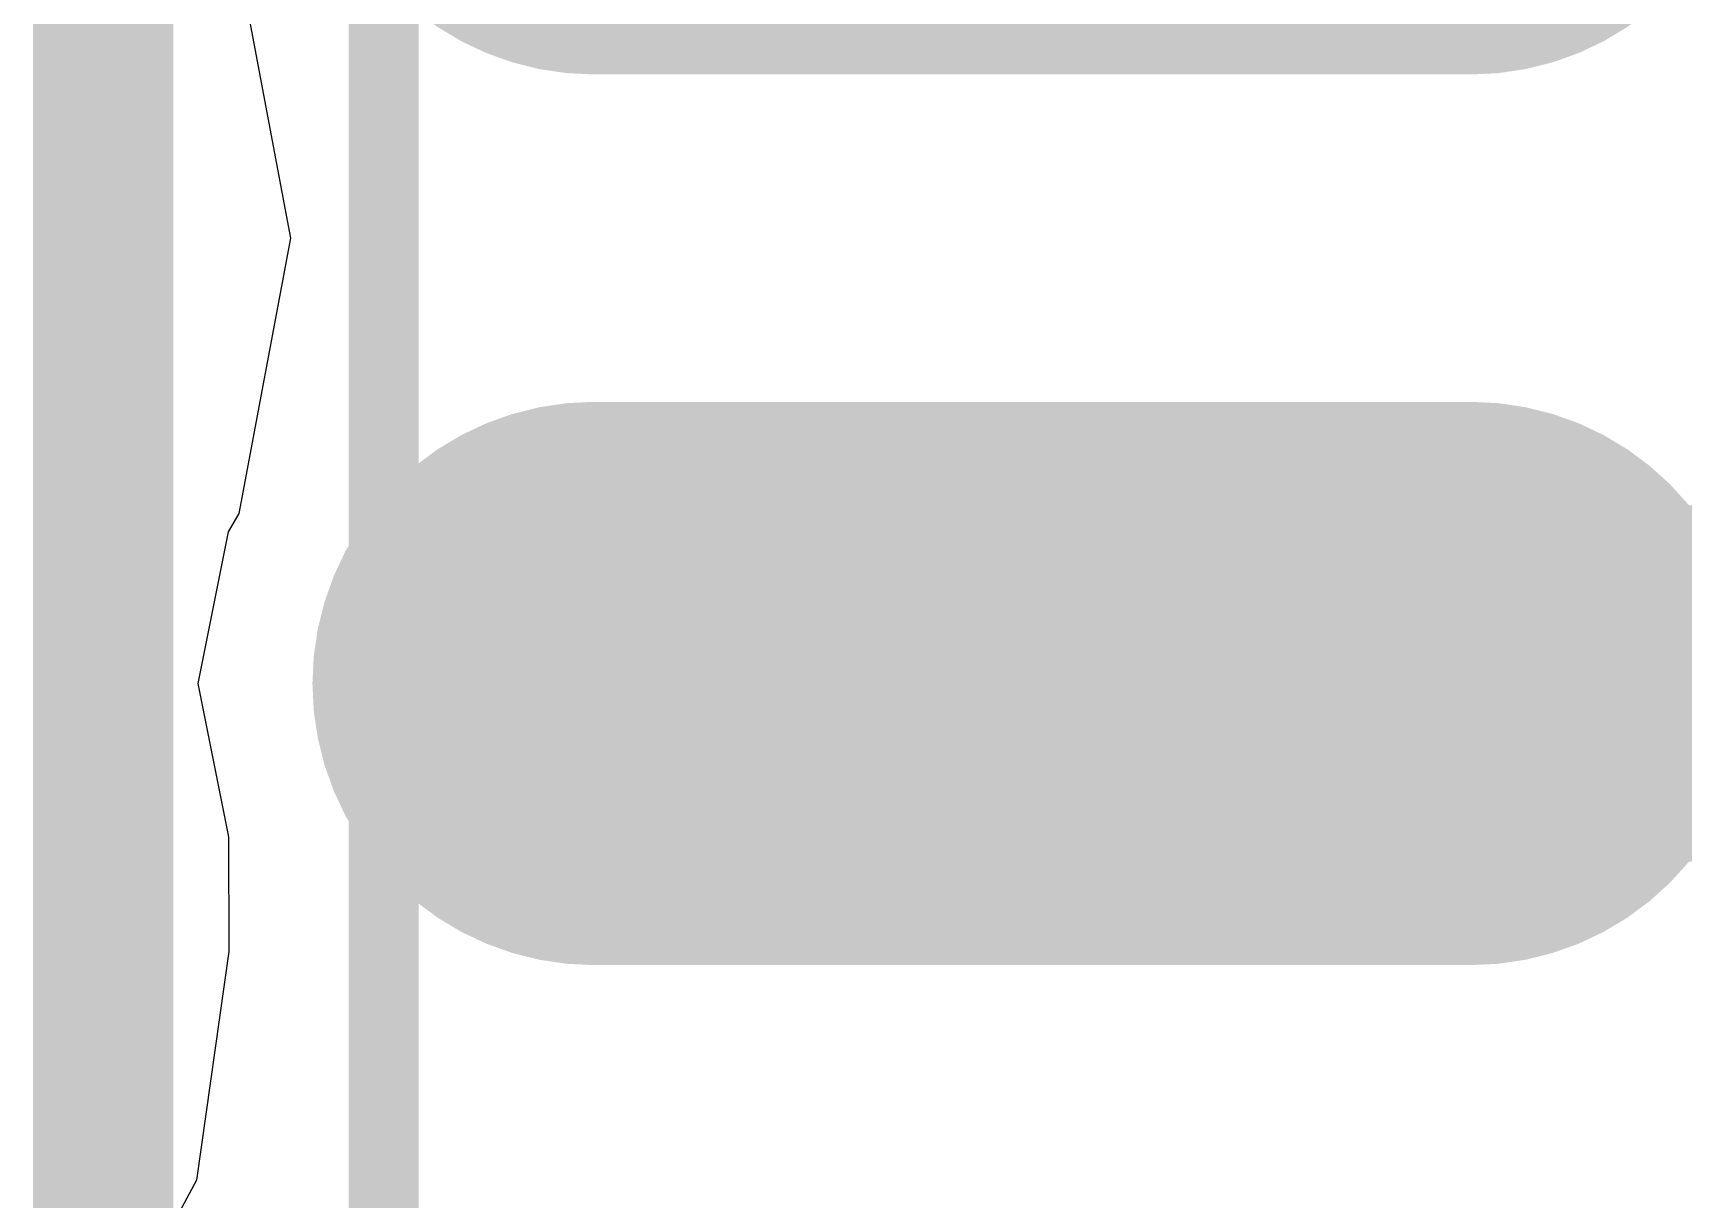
# Model space of a CAD drawing. Header units: millimetres. Extents: x 1.01 to 3.59, y 0.05 to 3.22.
# Drawn here: x 2.098 to 2.1906, y 2.0051 to 2.0705 of the extents above; entities that cross this region are included whole.
import ezdxf

# ---------------------------------------------------------------- set-up
doc = ezdxf.new("R2010")
doc.units = ezdxf.units.MM
doc.header["$MEASUREMENT"] = 0
for name, color, linetype in [('Mechanical13', 56, 'Continuous'), ('TopLayer', 1, 'Continuous'), ('TopOverlay', 2, 'Continuous'), ('TopPaste', 8, 'Continuous'), ('TopSolder', 216, 'Continuous')]:
    doc.layers.add(name, color=color, linetype=linetype)

# ---------------------------------------------------------------- blocks, each defined once
blk = doc.blocks.new('SOIC_18_115')
at = {"layer": 'Mechanical13', "const_width": 0.003937}
blk.add_lwpolyline([(0.147638, -0.228347), (0.147638, 0.228347)], dxfattribs=at)
at = {"layer": 'TopLayer', "const_width": 0.023622}
blk.add_lwpolyline([(0.159449, 0.15), (0.208661, 0.15)], dxfattribs=at)
at = {"layer": 'TopLayer', "const_width": 0.011811}
for points in [[(0.153543, 0.15, 1), (0.165354, 0.15, 1)], [(0.202756, 0.15, 1), (0.214567, 0.15, 1)]]:
    blk.add_lwpolyline(points, format="xyb", close=True, dxfattribs=at)
at = {"layer": 'TopOverlay', "const_width": 0.007874}
blk.add_lwpolyline([(0.13189, -0.228347), (0.13189, 0.228347)], dxfattribs=at)
at = {"layer": 'TopPaste', "const_width": 0.023622}
blk.add_lwpolyline([(0.159449, 0.15), (0.208661, 0.15)], dxfattribs=at)
at = {"layer": 'TopPaste', "const_width": 0.011811}
for points in [[(0.153543, 0.15, 1), (0.165354, 0.15, 1)], [(0.202756, 0.15, 1), (0.214567, 0.15, 1)]]:
    blk.add_lwpolyline(points, format="xyb", close=True, dxfattribs=at)
at = {"layer": 'TopSolder', "const_width": 0.031622}
for points in [[(0.159449, 0.2), (0.208661, 0.2)], [(0.159449, 0.15), (0.208661, 0.15)]]:
    blk.add_lwpolyline(points, dxfattribs=at)
at = {"layer": 'TopSolder', "const_width": 0.015811}
for points in [[(0.151543, 0.2, 1), (0.167354, 0.2, 1)], [(0.200756, 0.2, 1), (0.216567, 0.2, 1)], [(0.151543, 0.15, 1), (0.167354, 0.15, 1)], [(0.200756, 0.15, 1), (0.216567, 0.15, 1)]]:
    blk.add_lwpolyline(points, format="xyb", close=True, dxfattribs=at)

msp = doc.modelspace()

# ---------------------------------------------------------------- linework, layer by layer
at = {"layer": 'TopLayer'}
for p, q in [((2.109499, 2.074454), (2.112401, 2.059)), ((2.112401, 2.059), (2.109499, 2.043547)), ((2.109499, 2.043547), (2.108904, 2.042511)), ((2.108903, 2.04251), (2.107211, 2.034002)), ((2.108904, 2.042511), (2.108903, 2.04251)), ((2.107211, 2.034002), (2.10721, 2.034)), ((2.10721, 2.034), (2.108903, 2.02549)), ((2.108903, 2.02549), (2.108903, 2.02549)), ((2.108903, 2.02549), (2.108932, 2.025361)), ((2.108932, 2.025361), (2.108943, 2.018953)), ((2.108943, 2.018953), (2.107131, 2.006108)), ((2.107131, 2.006108), (2.101763, 1.9962))]:
    msp.add_line(p, q, dxfattribs=at)
at = {"layer": 'TopLayer', "const_width": 0.02}
msp.add_lwpolyline([(2.154055, 2.034), (2.23837, 2.034)], dxfattribs=at)
at = {"layer": 'TopLayer', "const_width": 0.01}
msp.add_lwpolyline([(2.149055, 2.034, 1), (2.159055, 2.034, 1)], format="xyb", close=True, dxfattribs=at)

# ---------------------------------------------------------------- block references
msp.add_blockref('SOIC_18_115', (1.97, 1.884))

doc.saveas('drawing.dxf')
